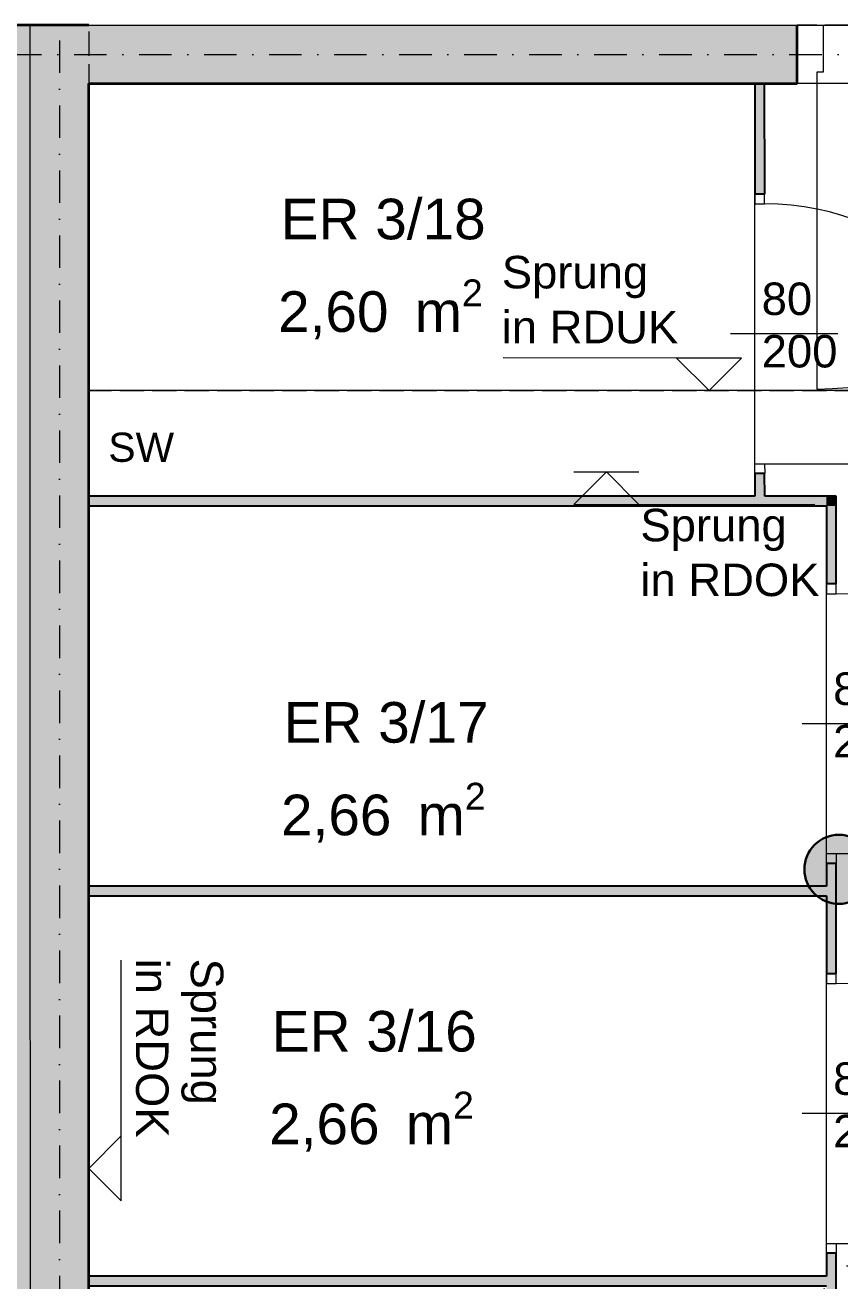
# Model space of a CAD drawing. Header units: millimetres. Extents: x 32522367 to 32638135, y 41424826 to 41540167.
# Drawn here: x 32602223 to 32604730, y 41444598 to 41448463 of the extents above; entities that cross this region are included whole.
import ezdxf
from ezdxf.enums import TextEntityAlignment as Align

# ---------------------------------------------------------------- set-up
doc = ezdxf.new("R2010")
doc.units = ezdxf.units.MM
for name, pattern in [('Punktlinie weit', [0.05, 0, -0.05]), ('Raster', [0.2, 0.1, -0.05, 0, -0.05]), ('Strichlinie eng', [0.1, 0.075, -0.025]), ('Strichlinie mittel', [0.15, 0.1, -0.05])]:
    doc.linetypes.add(name, pattern=pattern)
for name, color, linetype in [('000 Achsraster Haupt', 251, 'Continuous'), ('120 Wand Innen tragend', 251, 'Continuous'), ('130 Wand Innen', 251, 'Continuous'), ('215 DVK darüber', 251, 'Continuous'), ('220 Bodenaufbau', 251, 'Continuous'), ('240 Unterdaemmung', 251, 'Continuous'), ('715 Lueftung', 251, 'Continuous'), ('811 Raum 2.Erschließung_ Nebenräume_Allg.räume_Technik', 251, 'Continuous'), ('955 Polierplan Beschriftung', 251, 'Continuous'), ('Archicad Tür-Marker', 251, 'Continuous'), ('Archicad Türen', 251, 'Continuous')]:
    doc.layers.add(name, color=color, linetype=linetype)
for name, color, linetype, lineweight in [('000 Achsraster Haupt_Stift_Nr__1', 251, 'Continuous', 13), ('120 Wand Innen tragend_Stift_Nr__24', 251, 'Continuous', 13), ('120 Wand Innen tragend_Stift_Nr__4', 251, 'Continuous', 35), ('120 Wand Innen tragend_Stift_Nr__8', 251, 'Continuous', 35), ('130 Wand Innen_Stift_Nr__26', 251, 'Continuous', 13), ('130 Wand Innen_Stift_Nr__7', 251, 'Continuous', 25), ('215 DVK darüber_Stift_Nr__17', 251, 'Continuous', 18), ('220 Bodenaufbau_Stift_Nr__19', 251, 'Continuous', 0), ('220 Bodenaufbau_Stift_Nr__6', 251, 'Continuous', 13), ('240 Unterdaemmung_Stift_Nr__6', 251, 'Continuous', 13), ('715 Lueftung_Stift_Nr__103', 251, 'Continuous', 18), ('955 Polierplan Beschriftung_Stift_Nr__1', 251, 'Continuous', 13), ('956 Durchbruch Beschriftung_Stift_Nr__61', 251, 'Continuous', 25), ('Archicad Raumstempel_Stift_Nr__1', 251, 'Continuous', 13), ('Archicad Tür-Marker_Stift_Nr__1', 251, 'Continuous', 13), ('Archicad Türen_Stift_Nr__1', 251, 'Continuous', 13), ('Archicad Türen_Stift_Nr__7', 251, 'Continuous', 25), ('Archicad Türen_Stift_Nr__8', 251, 'Continuous', 35)]:
    doc.layers.add(name, color=color, linetype=linetype, lineweight=lineweight)
doc.layers.add('E2_LEHR_MENSCH_NATIVE', color=112, linetype='Continuous', lineweight=35, true_color=0x20dd55)
doc.styles.add('ERSTELLTER_STIL_1', font='arial.ttf')

# ---------------------------------------------------------------- blocks, each defined once
blk = doc.blocks.new('ER 3_17__139', base_point=(56.1856, -11.8319))
at = {"layer": 'Archicad Raumstempel_Stift_Nr__1', "color": 7, "lineweight": 13, "insert": (56.0723, -11.8559), "char_height": 0.125, "attachment_point": 1, "rotation": 343.6401, "style": 'ERSTELLTER_STIL_1'}
blk.add_mtext('\\A1;{\\pql;\\pt0,0.05;\\fArial|b0|i0|c0|p0;\\W1.000000;2,66\\fArial|b0|i0|c0|p0;\\W1.000000;\\A1{\\H.66x;\\S^  ;}\\fArial|b0|i0|c0|p0;\\W1.000000; m\\fArial|b0|i0|c0|p0;\\W1.000000;\\A1{\\H.66x;\\S2^  ;}}', dxfattribs=at)
at = {"layer": 'Archicad Raumstempel_Stift_Nr__1', "color": 7, "lineweight": 13, "style": 'ERSTELLTER_STIL_1'}
for tag, p in [('ROOM_NAME', (56.15, -11.6197)), ('DUMMY_890', (56.7443, -11.7656)), ('DUMMY_891', (56.0808, -11.8267))]:
    blk.add_attdef(tag, text='', height=0.125, rotation=343.6401, dxfattribs=at).set_placement(p, align=Align.TOP_LEFT)
blk = doc.blocks.new('ER 3_16__140', base_point=(55.9091, -12.7416))
at = {"layer": 'Archicad Raumstempel_Stift_Nr__1', "color": 7, "lineweight": 13, "insert": (55.7695, -12.7579), "char_height": 0.125, "attachment_point": 1, "rotation": 343.6401, "style": 'ERSTELLTER_STIL_1'}
blk.add_mtext('\\A1;{\\pql;\\pt0,0.05;\\fArial|b0|i0|c0|p0;\\W1.000000;2,66\\fArial|b0|i0|c0|p0;\\W1.000000;\\A1{\\H.66x;\\S^  ;}\\fArial|b0|i0|c0|p0;\\W1.000000; m\\fArial|b0|i0|c0|p0;\\W1.000000;\\A1{\\H.66x;\\S2^  ;}}', dxfattribs=at)
at = {"layer": 'Archicad Raumstempel_Stift_Nr__1', "color": 7, "lineweight": 13, "style": 'ERSTELLTER_STIL_1'}
for tag, p in [('ROOM_NAME', (55.8472, -12.5217)), ('DUMMY_890', (56.4415, -12.6676)), ('DUMMY_891', (55.778, -12.7287))]:
    blk.add_attdef(tag, text='', height=0.125, rotation=343.6401, dxfattribs=at).set_placement(p, align=Align.TOP_LEFT)
blk = doc.blocks.new('ER 3_18__143', base_point=(56.6133, -10.3428))
at = {"layer": 'Archicad Raumstempel_Stift_Nr__1', "color": 7, "lineweight": 13, "insert": (56.5, -10.3668), "char_height": 0.125, "attachment_point": 1, "rotation": 343.6401, "style": 'ERSTELLTER_STIL_1'}
blk.add_mtext('\\A1;{\\pql;\\pt0,0.05;\\fArial|b0|i0|c0|p0;\\W1.000000;2,60\\fArial|b0|i0|c0|p0;\\W1.000000;\\A1{\\H.66x;\\S^  ;}\\fArial|b0|i0|c0|p0;\\W1.000000; m\\fArial|b0|i0|c0|p0;\\W1.000000;\\A1{\\H.66x;\\S2^  ;}}', dxfattribs=at)
at = {"layer": 'Archicad Raumstempel_Stift_Nr__1', "color": 7, "lineweight": 13, "style": 'ERSTELLTER_STIL_1'}
for tag, p in [('ROOM_NAME', (56.5777, -10.1307)), ('DUMMY_890', (57.1721, -10.2766)), ('DUMMY_891', (56.5086, -10.3377))]:
    blk.add_attdef(tag, text='', height=0.125, rotation=343.6401, dxfattribs=at).set_placement(p, align=Align.TOP_LEFT)
blk = doc.blocks.new('Decke_39', base_point=(55.8448, -10.5312))
at = {"layer": '240 Unterdaemmung_Stift_Nr__6', "color": 7, "linetype": 'Strichlinie eng', "lineweight": 13, "flags": 128}
blk.add_lwpolyline([(55.9889, -9.401), (56.1616, -9.4517), (55.8448, -10.5312), (60.6614, -11.9452), (59.9417, -14.3967), (60.7094, -14.6221), (61.746, -11.0911), (61.9187, -11.1418), (62.3412, -9.7025), (59.1268, -8.7589), (59.2958, -8.1832), (58.8641, -8.0564), (58.5824, -9.016), (58.1027, -8.8751), (58.3843, -7.9156), (57.9525, -7.7889), (57.7835, -8.3646), (57.3997, -8.2519)], dxfattribs=at)
blk = doc.blocks.new('Decke_49', base_point=(54.4012, -15.4487))
at = {"layer": '240 Unterdaemmung_Stift_Nr__6', "color": 7, "linetype": 'Continuous', "lineweight": 13, "flags": 128}
blk.add_lwpolyline([(54.4012, -15.4487), (58.9108, -16.7725), (59.6346, -14.307), (59.9416, -14.3971), (60.6614, -11.9452), (60.3545, -11.8551), (60.0666, -11.7706), (55.8448, -10.5312)], close=True, dxfattribs=at)
blk = doc.blocks.new('Decke_60', base_point=(38.694, -10.8377))
at = {"layer": '220 Bodenaufbau_Stift_Nr__6', "color": 7, "linetype": 'Continuous', "lineweight": 13, "flags": 128}
blk.add_lwpolyline([(55.9889, -9.401), (55.7874, -9.3419), (54.0242, -15.3483), (38.694, -10.8377)], dxfattribs=at)
blk = doc.blocks.new('Decke_61', base_point=(56.4114, -7.9618))
at = {"layer": '220 Bodenaufbau_Stift_Nr__19', "color": 255, "linetype": 'Continuous', "lineweight": 0, "flags": 128}
blk.add_lwpolyline([(68.9234, -7.0908), (69.5487, -4.9606), (65.7298, -3.8396), (68.4817, 5.5348), (85.0429, 0.6732), (78.2546, -22.451), (54.2285, -15.398), (55.9889, -9.401)], dxfattribs=at)
blk = doc.blocks.new('Wand_333', base_point=(55.7874, -9.3419))
at = {"layer": '120 Wand Innen tragend_Stift_Nr__24', "linetype": 'Continuous', "lineweight": 13}
for points in [[(55.7367, -9.5146), (56.1616, -9.4517), (55.7874, -9.3419)], [(55.7367, -9.5146), (56.1109, -9.6245), (56.1616, -9.4517)], [(55.7367, -9.5146), (54.027, -15.3388), (54.4012, -15.4487), (56.1109, -9.6245)]]:
    blk.add_hatch(color=92, dxfattribs=at).paths.add_polyline_path(points)
at = {"layer": '120 Wand Innen tragend_Stift_Nr__4', "color": 7, "linetype": 'Continuous', "lineweight": 35, "flags": 128}
for points in [[(56.1616, -9.4517), (55.7874, -9.3419)], [(54.8631, -13.8751), (56.1109, -9.6245)]]:
    blk.add_lwpolyline(points, dxfattribs=at)
blk = doc.blocks.new('Zargentür 1-Fl 27')
at = {"layer": 'Archicad Türen_Stift_Nr__1', "color": 7, "linetype": 'Continuous', "lineweight": 13}
for p, q in [((0.47, 0), (0.47, 0.94)), ((-0.47, 0), (-0.53, 0)), ((-0.53, 0), (-0.53, -0.18)), ((-0.47, -0.035), (-0.47, 0)), ((0.47, -0.035), (0.47, 0)), ((0.47, 0), (0.53, 0)), ((0.53, 0), (0.53, -0.18)), ((-0.45, -0.035), (-0.47, -0.035)), ((-0.45, -0.18), (-0.45, -0.035)), ((0.45, -0.18), (0.45, -0.035)), ((0.45, -0.035), (0.47, -0.035)), ((-0.53, -0.18), (-0.47, -0.18)), ((-0.47, -0.18), (-0.45, -0.18)), ((0.47, -0.18), (0.45, -0.18)), ((0.53, -0.18), (0.47, -0.18))]:
    blk.add_line(p, q, dxfattribs=at)
at = {"layer": 'Archicad Türen_Stift_Nr__1', "color": 7, "linetype": 'Strichlinie eng', "lineweight": 13}
for p, q in [((-0.53, 0), (0.53, 0)), ((-0.53, -0.18), (0.53, -0.18))]:
    blk.add_line(p, q, dxfattribs=at)
at = {"layer": 'Archicad Türen_Stift_Nr__1', "color": 7, "linetype": 'Continuous', "lineweight": 13}
blk.add_arc((0.47, 0), 0.94, 90, 180, dxfattribs=at)
at = {"layer": 'Archicad Türen_Stift_Nr__8', "color": 7, "linetype": 'Continuous', "lineweight": 35}
for p, q in [((-0.53, 0), (-0.53, -0.18)), ((-0.53, 0), (-0.53, -0.18)), ((0.53, 0), (0.53, -0.18)), ((0.53, 0), (0.53, -0.18))]:
    blk.add_line(p, q, dxfattribs=at)
blk = doc.blocks.new('Wand_334', base_point=(55.7874, -9.3419))
at = {"layer": '120 Wand Innen tragend_Stift_Nr__24', "linetype": 'Continuous', "lineweight": 13}
blk.add_hatch(color=92, dxfattribs=at).paths.add_polyline_path([(56.1616, -9.4517), (56.1109, -9.6245), (58.2027, -10.2385), (58.2534, -10.0658)])
at = {"layer": '120 Wand Innen tragend_Stift_Nr__8', "color": 7, "linetype": 'Continuous', "lineweight": 35}
blk.add_line((58.2027, -10.2385), (58.2534, -10.0658), dxfattribs=at)
at = {"layer": '120 Wand Innen tragend_Stift_Nr__8', "color": 7, "linetype": 'Continuous', "lineweight": 35, "flags": 128}
blk.add_lwpolyline([(56.1109, -9.6245), (58.2027, -10.2385)], dxfattribs=at)
at = {"layer": 'Archicad Türen', "color": 7, "linetype": 'Continuous', "lineweight": 13, "rotation": 163.6400892455879}
blk.add_blockref('Zargentür 1-Fl 27', (58.7112, -10.3878), dxfattribs=at)
blk = doc.blocks.new('Blockrahmentür 1-Fl 27_8')
at = {"layer": 'Archicad Türen_Stift_Nr__1', "color": 7, "linetype": 'Continuous', "lineweight": 13}
for p, q in [((0.4, 0), (0.4, 0.8)), ((-0.4, 0), (-0.43, 0)), ((-0.43, 0), (-0.43, -0.03)), ((-0.4, -0.02), (-0.4, 0)), ((0.4, -0.02), (0.4, 0)), ((0.4, 0), (0.43, 0)), ((0.43, 0), (0.43, -0.03)), ((-0.43, -0.03), (-0.4, -0.03)), ((-0.4, -0.03), (-0.4, -0.02)), ((0.4, -0.03), (0.4, -0.02)), ((0.43, -0.03), (0.4, -0.03))]:
    blk.add_line(p, q, dxfattribs=at)
blk.add_arc((0.4, 0), 0.8, 90, 180, dxfattribs=at)
at = {"layer": 'Archicad Türen_Stift_Nr__7', "color": 7, "linetype": 'Continuous', "lineweight": 25}
for p, q in [((-0.43, 0), (-0.43, -0.03)), ((-0.43, 0), (-0.43, -0.03)), ((0.43, 0), (0.43, -0.03)), ((0.43, 0), (0.43, -0.03))]:
    blk.add_line(p, q, dxfattribs=at)
blk = doc.blocks.new('T Marker AUT 27_13')
at = {"layer": 'Archicad Tür-Marker_Stift_Nr__1', "color": 7, "linetype": 'Continuous', "lineweight": 13}
blk.add_line((0, -0.255), (0, 0.075), dxfattribs=at)
at = {"layer": 'Archicad Tür-Marker_Stift_Nr__1', "color": 7, "lineweight": 13, "style": 'ERSTELLTER_STIL_1'}
for tag, height, p in [('DUMMY_270', 0.1, (-0.165, 0.0026)), ('DUMMY_268', 0.1, (-0.0036, 0.0026)), ('DUMMY_269', 0.0667, (0.0631, -0.1825)), ('DUMMY_271', 0.0667, (-0.0983, -0.2588))]:
    blk.add_attdef(tag, text='', height=height, rotation=270, dxfattribs=at).set_placement(p, align=Align.BOTTOM_LEFT)
blk = doc.blocks.new('Wand_487', base_point=(56.4948, -16.3759))
at = {"layer": '130 Wand Innen_Stift_Nr__26', "linetype": 'Continuous', "lineweight": 13}
for points in [[(57.9229, -11.5112), (57.8553, -11.7415), (57.884, -11.7499), (57.9516, -11.5197)], [(57.9229, -11.5112), (57.9601, -11.4909), (57.9313, -11.4824)], [(57.9229, -11.5112), (57.9516, -11.5197), (57.9601, -11.4909)], [(57.613, -12.5667), (57.5173, -12.8929), (57.546, -12.9014), (57.6418, -12.5751)], [(57.1792, -14.0443), (57.208, -14.0528), (57.3038, -13.7265), (57.275, -13.7181)]]:
    blk.add_hatch(color=5, dxfattribs=at).paths.add_polyline_path(points)
at = {"layer": '130 Wand Innen_Stift_Nr__7', "color": 7, "linetype": 'Continuous', "lineweight": 25}
for p, q in [((57.884, -11.7499), (57.8553, -11.7415)), ((57.6418, -12.5751), (57.613, -12.5667)), ((57.546, -12.9014), (57.5173, -12.8929)), ((57.3038, -13.7265), (57.275, -13.7181))]:
    blk.add_line(p, q, dxfattribs=at)
at = {"layer": '130 Wand Innen_Stift_Nr__7', "color": 7, "linetype": 'Continuous', "lineweight": 25, "flags": 128}
for points in [[(57.9229, -11.5112), (57.8553, -11.7415)], [(57.884, -11.7499), (57.9601, -11.4909)], [(57.9601, -11.4909), (57.9313, -11.4824)], [(57.546, -12.9014), (57.6418, -12.5751)], [(57.613, -12.5667), (57.5933, -12.6338)], [(57.5849, -12.6626), (57.5173, -12.8929)], [(57.275, -13.7181), (57.2553, -13.7853)], [(57.208, -14.0528), (57.3038, -13.7265)]]:
    blk.add_lwpolyline(points, dxfattribs=at)
at = {"layer": 'Archicad Tür-Marker', "color": 7, "lineweight": 13}
ref = blk.add_blockref('T Marker AUT 27_13', (57.7341, -12.1541), dxfattribs=dict(at, rotation=73.64008866835228))
ref.add_attrib('DUMMY_268', '80', dxfattribs={"layer": 'Archicad Tür-Marker_Stift_Nr__1', "color": 7, "lineweight": 13, "height": 0.1, "rotation": 343.6401, "style": 'ERSTELLTER_STIL_1'}).set_placement((57.7619, -12.1334), align=Align.BOTTOM_LEFT)
ref.add_attrib('DUMMY_270', '200', dxfattribs={"layer": 'Archicad Tür-Marker_Stift_Nr__1', "color": 7, "lineweight": 13, "height": 0.1, "rotation": 343.6401, "style": 'ERSTELLTER_STIL_1'}).set_placement((57.7164, -12.2882), align=Align.BOTTOM_LEFT)
ref = blk.add_blockref('T Marker AUT 27_13', (57.3961, -13.3055), dxfattribs=dict(at, rotation=73.64008866835228))
ref.add_attrib('DUMMY_268', '80', dxfattribs={"layer": 'Archicad Tür-Marker_Stift_Nr__1', "color": 7, "lineweight": 13, "height": 0.1, "rotation": 343.6401, "style": 'ERSTELLTER_STIL_1'}).set_placement((57.4239, -13.2848), align=Align.BOTTOM_LEFT)
ref.add_attrib('DUMMY_270', '200', dxfattribs={"layer": 'Archicad Tür-Marker_Stift_Nr__1', "color": 7, "lineweight": 13, "height": 0.1, "rotation": 343.6401, "style": 'ERSTELLTER_STIL_1'}).set_placement((57.3784, -13.4397), align=Align.BOTTOM_LEFT)
at = {"layer": 'Archicad Türen', "color": 7, "linetype": 'Continuous', "lineweight": 13, "rotation": 253.6400886683523}
for p in [(57.7629, -12.1625), (57.4249, -13.314)]:
    blk.add_blockref('Blockrahmentür 1-Fl 27_8', p, dxfattribs=at)
blk = doc.blocks.new('Wand_490', base_point=(55.073, -13.1603))
at = {"layer": '130 Wand Innen_Stift_Nr__26', "linetype": 'Continuous', "lineweight": 13}
blk.add_hatch(color=5, dxfattribs=at).paths.add_polyline_path([(55.0688, -13.1746), (57.2468, -13.814), (57.2553, -13.7853), (55.0772, -13.1459)])
at = {"layer": '130 Wand Innen_Stift_Nr__7', "color": 7, "linetype": 'Continuous', "lineweight": 25, "flags": 128}
for points in [[(55.0772, -13.1459), (55.0688, -13.1746)], [(55.0688, -13.1746), (57.2468, -13.814)], [(57.2553, -13.7853), (55.0772, -13.1459)]]:
    blk.add_lwpolyline(points, dxfattribs=at)
blk = doc.blocks.new('Wand_491', base_point=(55.411, -12.0088))
at = {"layer": '130 Wand Innen_Stift_Nr__26', "linetype": 'Continuous', "lineweight": 13}
blk.add_hatch(color=5, dxfattribs=at).paths.add_polyline_path([(55.4068, -12.0232), (57.5849, -12.6626), (57.5933, -12.6338), (55.4152, -11.9945)])
at = {"layer": '130 Wand Innen_Stift_Nr__7', "color": 7, "linetype": 'Continuous', "lineweight": 25, "flags": 128}
for points in [[(55.4152, -11.9945), (55.4068, -12.0232)], [(57.5933, -12.6338), (55.4152, -11.9945)], [(55.4068, -12.0232), (57.5849, -12.6626)]]:
    blk.add_lwpolyline(points, dxfattribs=at)
blk = doc.blocks.new('Wand_492', base_point=(55.749, -10.8574))
at = {"layer": '130 Wand Innen_Stift_Nr__26', "linetype": 'Continuous', "lineweight": 13}
blk.add_hatch(color=5, dxfattribs=at).paths.add_polyline_path([(57.9313, -11.4824), (55.7532, -10.843), (55.7448, -10.8718), (57.9229, -11.5112)])
at = {"layer": '130 Wand Innen_Stift_Nr__7', "color": 7, "linetype": 'Continuous', "lineweight": 25, "flags": 128}
for points in [[(55.7532, -10.843), (55.7448, -10.8718)], [(57.7202, -11.4205), (55.7532, -10.843)], [(55.7448, -10.8718), (57.9229, -11.5112)], [(57.9313, -11.4824), (57.749, -11.4289)]]:
    blk.add_lwpolyline(points, dxfattribs=at)
blk = doc.blocks.new('Wand_498', base_point=(57.716, -11.4349))
at = {"layer": '130 Wand Innen_Stift_Nr__26', "linetype": 'Continuous', "lineweight": 13}
for points in [[(58.0779, -10.2019), (57.9822, -10.5281), (58.011, -10.5366), (58.1067, -10.2103)], [(57.7202, -11.4205), (57.749, -11.4289), (57.7687, -11.3617), (57.7399, -11.3533)]]:
    blk.add_hatch(color=5, dxfattribs=at).paths.add_polyline_path(points)
at = {"layer": '130 Wand Innen_Stift_Nr__7', "color": 7, "linetype": 'Continuous', "lineweight": 25}
for p, q in [((58.011, -10.5366), (57.9822, -10.5281)), ((57.7687, -11.3617), (57.7399, -11.3533))]:
    blk.add_line(p, q, dxfattribs=at)
at = {"layer": '130 Wand Innen_Stift_Nr__7', "color": 7, "linetype": 'Continuous', "lineweight": 25, "flags": 128}
for points in [[(58.0779, -10.2019), (57.9822, -10.5281)], [(58.1067, -10.2103), (58.0779, -10.2019)], [(58.011, -10.5366), (58.1067, -10.2103)], [(57.7399, -11.3533), (57.7202, -11.4205)], [(57.749, -11.4289), (57.7687, -11.3617)]]:
    blk.add_lwpolyline(points, dxfattribs=at)
at = {"layer": 'Archicad Tür-Marker', "color": 7, "lineweight": 13}
ref = blk.add_blockref('T Marker AUT 27_13', (57.861, -10.9407), dxfattribs=dict(at, rotation=73.64008921166679))
ref.add_attrib('DUMMY_268', '80', dxfattribs={"layer": 'Archicad Tür-Marker_Stift_Nr__1', "color": 7, "lineweight": 13, "height": 0.1, "rotation": 343.6401, "style": 'ERSTELLTER_STIL_1'}).set_placement((57.8888, -10.92), align=Align.BOTTOM_LEFT)
ref.add_attrib('DUMMY_270', '200', dxfattribs={"layer": 'Archicad Tür-Marker_Stift_Nr__1', "color": 7, "lineweight": 13, "height": 0.1, "rotation": 343.6401, "style": 'ERSTELLTER_STIL_1'}).set_placement((57.8434, -11.0749), align=Align.BOTTOM_LEFT)
at = {"layer": 'Archicad Türen', "color": 7, "linetype": 'Continuous', "lineweight": 13, "rotation": 253.6400892116668}
blk.add_blockref('Blockrahmentür 1-Fl 27_8', (57.8898, -10.9492), dxfattribs=at)
blk = doc.blocks.new('Träger_57', base_point=(58.0816, -12.3603))
at = {"layer": '715 Lueftung_Stift_Nr__103', "linetype": 'Continuous', "lineweight": 0, "true_color": 0x231e00}
blk.add_hatch(color=38, dxfattribs=at).paths.add_polyline_path([(57.9867, -12.1865), (57.0008, -15.5448), (57.2695, -15.6237), (58.1765, -12.5341)])
at = {"layer": '715 Lueftung_Stift_Nr__103', "color": 56, "linetype": 'Strichlinie mittel', "lineweight": 18, "true_color": 0x8c7b00, "flags": 128}
for points in [[(57.9867, -12.1865), (57.0008, -15.5448)], [(58.1765, -12.5341), (57.2695, -15.6237)]]:
    blk.add_lwpolyline(points, dxfattribs=at)
blk = doc.blocks.new('Höhenbemaßung_141', base_point=(57.6762, -11.0688))
at = {"layer": '215 DVK darüber_Stift_Nr__17', "color": 190, "linetype": 'Continuous', "lineweight": 18, "true_color": 0x9900ff}
for p, q in [((57.6086, -10.9447), (57.0969, -10.7939)), ((57.8004, -11.0012), (57.6086, -10.9447)), ((57.6086, -10.9447), (57.6762, -11.0688)), ((57.6762, -11.0688), (57.8004, -11.0012)), ((57.7722, -11.0971), (57.5803, -11.0406))]:
    blk.add_line(p, q, dxfattribs=at)
at = {"layer": '215 DVK darüber_Stift_Nr__17', "color": 190, "lineweight": 18, "true_color": 0x9900ff, "char_height": 0.1, "attachment_point": 7, "rotation": 343.5832, "style": 'ERSTELLTER_STIL_1'}
for s, insert in [('\\A1;{\\pql;\\fArial|b0|i0|c0|p0;\\W1.000000;Sprung}', (57.1444, -10.6161)), ('\\A1;{\\pql;\\fArial|b0|i0|c0|p0;\\W1.000000;in RDUK}', (57.1048, -10.7504))]:
    blk.add_mtext(s, dxfattribs=dict(at, insert=insert))
blk = doc.blocks.new('Höhenbemaßung_150', base_point=(57.3026, -11.2197))
at = {"layer": '215 DVK darüber_Stift_Nr__17', "color": 190, "linetype": 'Continuous', "lineweight": 18, "true_color": 0x9900ff}
for p, q in [((57.2066, -11.1916), (57.3986, -11.2478)), ((57.3026, -11.2197), (57.1785, -11.2875)), ((57.3704, -11.3438), (57.3026, -11.2197)), ((57.1785, -11.2875), (57.3704, -11.3438)), ((57.3704, -11.3438), (57.8897, -11.496))]:
    blk.add_line(p, q, dxfattribs=at)
at = {"layer": '215 DVK darüber_Stift_Nr__17', "color": 190, "lineweight": 18, "true_color": 0x9900ff, "char_height": 0.1, "attachment_point": 7, "rotation": 343.6652, "style": 'ERSTELLTER_STIL_1'}
for s, insert in [('\\A1;{\\pql;\\fArial|b0|i0|c0|p0;\\W1.000000;Sprung}', (57.3345, -11.4833)), ('\\A1;{\\pql;\\fArial|b0|i0|c0|p0;\\W1.000000;in RDOK}', (57.2951, -11.6176))]:
    blk.add_mtext(s, dxfattribs=dict(at, insert=insert))
blk = doc.blocks.new('Höhenbemaßung_236', base_point=(55.1705, -12.828))
at = {"layer": '215 DVK darüber_Stift_Nr__17', "color": 190, "linetype": 'Continuous', "lineweight": 18, "true_color": 0x9900ff}
for p, q in [((55.2946, -12.7602), (55.4468, -12.241)), ((55.1424, -12.924), (55.1986, -12.7321)), ((55.2946, -12.7602), (55.1705, -12.828)), ((55.2383, -12.9521), (55.2946, -12.7602)), ((55.1705, -12.828), (55.2383, -12.9521))]:
    blk.add_line(p, q, dxfattribs=at)
at = {"layer": '215 DVK darüber_Stift_Nr__17', "color": 190, "lineweight": 18, "true_color": 0x9900ff, "char_height": 0.1, "attachment_point": 7, "rotation": 253.6652, "style": 'ERSTELLTER_STIL_1'}
for s, insert in [('\\A1;{\\pql;\\fArial|b0|i0|c0|p0;\\W1.000000;in RDOK}', (55.4903, -12.2488)), ('\\A1;{\\pql;\\fArial|b0|i0|c0|p0;\\W1.000000;Sprung}', (55.6247, -12.2882))]:
    blk.add_mtext(s, dxfattribs=dict(at, insert=insert))
blk = doc.blocks.new('Etikett_294', base_point=(56.1552, -10.2488))
at = {"layer": '955 Polierplan Beschriftung_Stift_Nr__1', "color": 7, "linetype": 'Punktlinie weit', "lineweight": 13}
blk.add_line((53.9425, -15.6267), (60.6614, -11.9452), dxfattribs=at)
blk = doc.blocks.new('Standard-Rastermarker_17')
at = {"layer": '000 Achsraster Haupt_Stift_Nr__1', "color": 7, "linetype": 'Raster', "lineweight": 13}
blk.add_line((1, 0), (34.7949, 0), dxfattribs=at)
at = {"layer": '000 Achsraster Haupt_Stift_Nr__1', "color": 7, "lineweight": 13, "style": 'ERSTELLTER_STIL_1'}
for tag, p in [('AC_MarkerText_1_0', (-0.3593, -0.0343)), ('AC_MarkerText_1_1', (35.9356, -0.0343))]:
    blk.add_attdef(tag, text='', height=0.15, rotation=90, dxfattribs=at).set_placement(p, align=Align.TOP_CENTER)
blk = doc.blocks.new('Standard-Rastermarker_20')
at = {"layer": '000 Achsraster Haupt_Stift_Nr__1', "color": 7, "linetype": 'Raster', "lineweight": 13}
blk.add_line((1, 0), (91.4133, 0), dxfattribs=at)
at = {"layer": '000 Achsraster Haupt_Stift_Nr__1', "color": 7, "lineweight": 13, "style": 'ERSTELLTER_STIL_1'}
for tag, p in [('AC_MarkerText_1_0', (-0.25, 0.075)), ('AC_MarkerText_1_1', (92.6633, 0.075))]:
    blk.add_attdef(tag, text='', height=0.15, dxfattribs=at).set_placement(p, align=Align.TOP_CENTER)
blk = doc.blocks.new('98095500')
at = {"color": 18, "lineweight": 30, "true_color": 0x000000}
for points in [[(423921.73, 99168.82), (423956.82, 99168.82), (423956.82, 99202.95), (423984.52, 99214.53), (424033.69, 99214.53), (424053.79, 99178.33)], [(424040.17, 99170.92), (424025.2, 99196.66), (423999.74, 99196.78), (424026.18, 99150.32), (424026.18, 99110.9), (424070.22, 99110.9), (424070.22, 99092.32), (424007.48, 99092.32), (424007.48, 99131.68), (423974.96, 99113.11), (423974.96, 99066.99), (423956.52, 99066.99), (423956.52, 99122.44), (423990.54, 99141.87), (423975.12, 99168.79), (423975.12, 99150.21), (423921.73, 99150.28)]]:
    blk.add_lwpolyline(points, dxfattribs=at)
blk.add_circle((423963.6, 99225.86), 18.08, dxfattribs=at)
for centre, radius, start, end in [((424047.83, 99173.07), 7.96, 195.72991, 41.40047), ((423921.73, 99159.55), 9.27, 89.9849, 270.0151)]:
    blk.add_arc(centre, radius, start, end, dxfattribs=at)
blk = doc.blocks.new('750298750')
h = blk.add_hatch(color=3)
h.paths.add_polyline_path([(426943.63, 99576.9), (426968.12, 99576.79), (426982.52, 99552.02, 1.25347), (426995.63, 99559.16), (426976.28, 99593.98), (426928.98, 99593.98), (426902.34, 99582.83), (426902.34, 99550.01), (426868.58, 99550.01, 1), (426868.59, 99532.17), (426919.94, 99532.11), (426919.94, 99549.98), (426934.78, 99524.08), (426902.06, 99505.39), (426902.06, 99452.05), (426919.79, 99452.05), (426919.79, 99496.41), (426951.07, 99514.28), (426951.07, 99476.42), (427011.43, 99476.42), (427011.43, 99494.29), (426969.06, 99494.29), (426969.06, 99532.21)])
h.paths.add_polyline_path([(426891.47, 99604.88, 1), (426926.25, 99604.88, 1)])
at = {"xscale": 0.9619413167778113, "yscale": 0.9619413167778113, "zscale": 0.9619413167778113}
blk.add_blockref('98095500', (19080.76, 4155.42), dxfattribs=at)
blk = doc.blocks.new('E2_MOL_LEHRPERSON_ZENTRIERT')
blk.add_blockref('750298750', (-426935.55, -99537.16))

msp = doc.modelspace()

# ---------------------------------------------------------------- linework, layer by layer
at = {"layer": '811 Raum 2.Erschließung_ Nebenräume_Allg.räume_Technik', "color": 51, "linetype": 'Continuous', "lineweight": 0, "true_color": 0xf5ffa6, "flags": 128}
msp.add_lwpolyline([(32586228.823, 41449962.621), (32586228.831, 41448462.621), (32608418.832, 41448462.733), (32608418.837, 41447562.733), (32612178.836, 41447562.754), (32612178.824, 41449962.752)], close=True, dxfattribs=at)
at = {"layer": '811 Raum 2.Erschließung_ Nebenräume_Allg.räume_Technik', "color": 31, "linetype": 'Continuous', "lineweight": 0, "true_color": 0xffcc66, "flags": 128}
for points in [[(32602418.832, 41448282.703), (32602418.862, 41442212.707), (32608238.863, 41442212.737), (32608238.851, 41444582.733), (32607188.858, 41444582.728), (32607188.857, 41444782.728), (32608238.85, 41444782.733), (32608238.832, 41448282.732)], [(32602418.832, 41448282.707), (32602418.839, 41447012.707), (32604468.839, 41447012.718), (32604468.832, 41448282.717)], [(32602418.839, 41446982.707), (32602418.845, 41445812.707), (32604688.845, 41445812.719), (32604688.839, 41446982.719)], [(32602418.845, 41445782.707), (32602418.851, 41444612.707), (32604688.851, 41444612.719), (32604688.845, 41445782.719)]]:
    msp.add_lwpolyline(points, close=True, dxfattribs=at)

# ---------------------------------------------------------------- block references
at = {"layer": '000 Achsraster Haupt', "color": 7, "linetype": 'Continuous', "lineweight": 18, "xscale": 999.9999999999995, "yscale": 999.9999999999995, "zscale": 999.9999999999995}
for name, p, rotation in [('Standard-Rastermarker_17', (32602328.739, 41466424.171), 270.0002901272617), ('Standard-Rastermarker_20', (32539942.797, 41448372.387), 0.0002901272618044)]:
    msp.add_blockref(name, p, dxfattribs=dict(at, rotation=rotation))
at = {"layer": '120 Wand Innen tragend', "color": 7, "lineweight": 35, "xscale": 1000, "yscale": 1000, "zscale": 1000, "rotation": 16.36019999999994}
for name in ['Wand_334', 'Wand_333']:
    msp.add_blockref(name, (32602028.831, 41448462.701), dxfattribs=at)
at = {"layer": '130 Wand Innen', "color": 7, "lineweight": 35, "xscale": 1000, "yscale": 1000, "zscale": 1000, "rotation": 16.36019999999994}
for name, p in [('Wand_498', (32604468.838, 41446997.714)), ('Wand_492', (32602418.838, 41446997.703)), ('Wand_487', (32604688.864, 41441912.715)), ('Wand_491', (32602418.844, 41445797.703)), ('Wand_490', (32602418.851, 41444597.703))]:
    msp.add_blockref(name, p, dxfattribs=at)
at = {"layer": '215 DVK darüber', "color": 190, "lineweight": 18, "true_color": 0x9900ff, "xscale": 1000, "yscale": 1000, "zscale": 1000, "rotation": 16.36019999999994}
for name, p in [('Höhenbemaßung_141', (32604327.612, 41447337.706)), ('Höhenbemaßung_150', (32604011.596, 41447087.711)), ('Höhenbemaßung_236', (32602418.849, 41444943.933))]:
    msp.add_blockref(name, p, dxfattribs=at)
at = {"layer": '220 Bodenaufbau', "color": 255, "linetype": 'Continuous', "lineweight": 0, "xscale": 1000, "yscale": 1000, "zscale": 1000, "rotation": 16.36019999999994}
msp.add_blockref('Decke_61', (32602238.823, 41449962.702), dxfattribs=at)
at = {"layer": '220 Bodenaufbau', "color": 7, "linetype": 'Continuous', "lineweight": 13, "xscale": 1000, "yscale": 1000, "zscale": 1000, "rotation": 16.36019999999994}
msp.add_blockref('Decke_60', (32586048.862, 41442212.626), dxfattribs=at)
at = {"layer": '240 Unterdaemmung', "color": 7, "linetype": 'Strichlinie eng', "lineweight": 13, "xscale": 1000, "yscale": 1000, "zscale": 1000, "rotation": 16.36019999999994}
msp.add_blockref('Decke_39', (32602418.837, 41447337.697), dxfattribs=at)
at = {"layer": '240 Unterdaemmung', "color": 7, "linetype": 'Continuous', "lineweight": 13, "xscale": 1000, "yscale": 1000, "zscale": 1000, "rotation": 16.36019999999994}
msp.add_blockref('Decke_49', (32602418.863, 41442212.707), dxfattribs=at)
at = {"layer": '715 Lueftung', "color": 8, "lineweight": 13, "xscale": 1000, "yscale": 1000, "zscale": 1000, "rotation": 16.36019999999994}
msp.add_blockref('Träger_57', (32605080.305, 41446212.716), dxfattribs=at)
at = {"layer": '811 Raum 2.Erschließung_ Nebenräume_Allg.räume_Technik', "color": 7, "linetype": 'Continuous', "lineweight": 13, "xscale": 1000, "yscale": 1000, "zscale": 1000, "rotation": 16.36019999999994}
for name, p, values in [('ER 3_18__143', (32603103.226, 41447734.913), {'ROOM_NAME': 'ER 3/18'}), ('ER 3_17__139', (32603112.247, 41446185.662), {'ROOM_NAME': 'ER 3/17'}), ('ER 3_16__140', (32603103.238, 41445234.914), {'ROOM_NAME': 'ER 3/16'})]:
    msp.add_blockref(name, p, dxfattribs=at).add_auto_attribs(values)
at = {"layer": '955 Polierplan Beschriftung', "color": 7, "linetype": 'Continuous', "lineweight": 13, "xscale": 1000, "yscale": 1000, "zscale": 1000, "rotation": 16.36019999999994}
msp.add_blockref('Etikett_294', (32602637.139, 41447696.065), dxfattribs=at)
at = {"layer": 'E2_LEHR_MENSCH_NATIVE', "color": 112, "true_color": 0x20dd55, "xscale": -6.107755025382402, "yscale": 6.107755025382402, "rotation": 102.805494600566}
msp.add_blockref('E2_MOL_LEHRPERSON_ZENTRIERT', (32605166.685, 41445797.108), dxfattribs=at)

# ---------------------------------------------------------------- texts
at = {"layer": '956 Durchbruch Beschriftung_Stift_Nr__61', "color": 5, "linetype": 'Continuous', "lineweight": 25, "insert": (32602478.837, 41447208.56), "char_height": 90, "attachment_point": 1, "rotation": 0.000305, "style": 'ERSTELLTER_STIL_1'}
msp.add_mtext('\\A1;{\\pql;\\fArial|b0|i0|c0|p0;\\W1.000000;SW}', dxfattribs=at)

doc.saveas('drawing.dxf')
